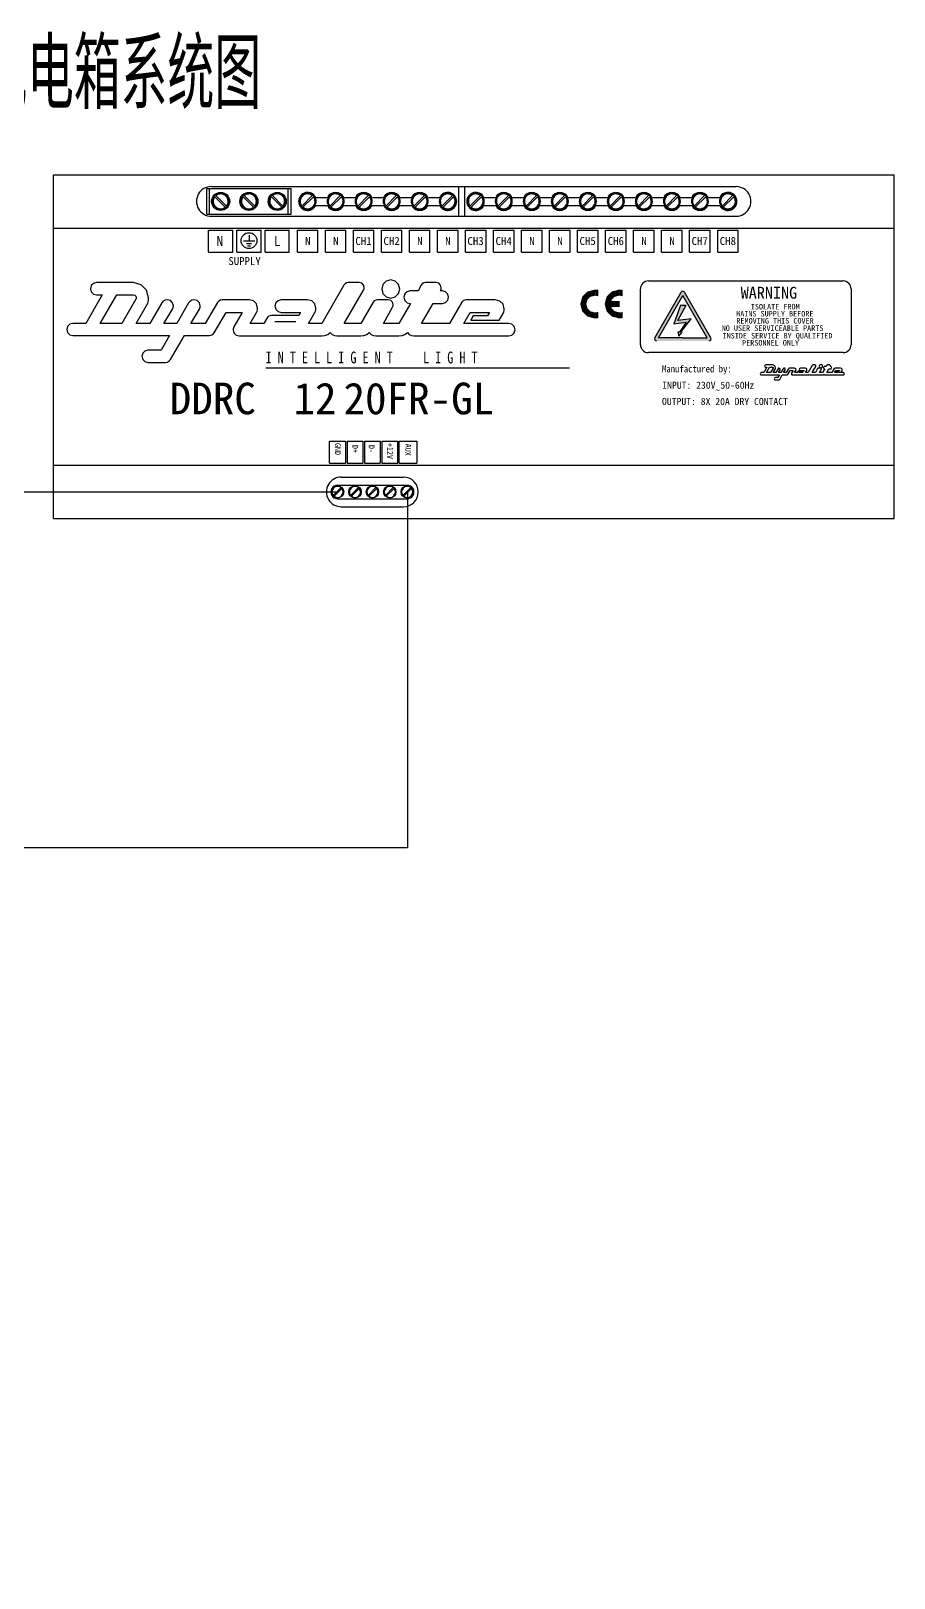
# Model space of a CAD drawing. Header units: millimetres. Extents: x -158656 to -149924, y -51573 to -51018.
# Drawn here: x -156678.8 to -156635.9, y -51224.6 to -51147.6 of the extents above; entities that cross this region are included whole.
import ezdxf

# ---------------------------------------------------------------- set-up
doc = ezdxf.new("R2010")
doc.units = ezdxf.units.MM
doc.header["$MEASUREMENT"] = 0
for name, color, linetype in [('kindalt-文字', 7, 'Continuous'), ('TKTEXT', 9, 'Continuous'), ('WIRING', 7, 'Continuous'), ('系统', 7, 'Continuous')]:
    doc.layers.add(name, color=color, linetype=linetype)
doc.styles.add('XD2008', font='xd-hzs.shx', dxfattribs={"width": 0.7, "bigfont": 'xd-hztxt.shx'})

# ---------------------------------------------------------------- blocks, each defined once
blk = doc.blocks.new('A$C3DF868BB')
at = {"layer": 'WIRING', "linetype": 'Continuous', "const_width": 0.0054}
for points in [[(0.0259, 0.0426), (0.0249, 0.0426), (0.0238, 0.0427), (0.0228, 0.0427), (0.0127, 0.04), (0.0055, 0.0328), (0.0028, 0.0227), (0.0055, 0.0126), (0.0127, 0.0054), (0.0228, 0.0027), (0.0239, 0.0027), (0.025, 0.0028), (0.0259, 0.0029), (0.0259, 0.007), (0.0249, 0.0068), (0.0238, 0.0068), (0.0228, 0.0067), (0.0147, 0.0089), (0.009, 0.0147), (0.0068, 0.0227), (0.009, 0.0308), (0.0147, 0.0365), (0.0228, 0.0387), (0.0238, 0.0387), (0.0249, 0.0386), (0.0259, 0.0384)], [(0.0643, 0.0426), (0.0634, 0.0427), (0.0623, 0.0428), (0.0613, 0.0428), (0.0512, 0.0401), (0.044, 0.0329), (0.0413, 0.0228), (0.044, 0.0127), (0.0512, 0.0055), (0.0613, 0.0028), (0.0624, 0.0028), (0.0635, 0.0029), (0.0644, 0.003), (0.0643, 0.007), (0.0633, 0.0069), (0.0623, 0.0068), (0.0613, 0.0068), (0.0532, 0.009), (0.0475, 0.0147), (0.0453, 0.0228), (0.0475, 0.0309), (0.0532, 0.0366), (0.0613, 0.0388), (0.0623, 0.0388), (0.0633, 0.0386), (0.0643, 0.0384)], [(0.0439, 0.0249), (0.0597, 0.0249), (0.0597, 0.0209), (0.0439, 0.0209)]]:
    blk.add_lwpolyline(points, close=True, dxfattribs=at)
at = {"layer": 'WIRING'}
blk.add_solid([(0.0439, 0.0249), (0.0597, 0.0249), (0.0439, 0.0209), (0.0597, 0.0209)], dxfattribs=at)

msp = doc.modelspace()

# ---------------------------------------------------------------- hatches: boundary and pattern name
at = {"layer": 'TKTEXT'}
h = msp.add_hatch(color=0, dxfattribs=at)
edge = h.paths.add_edge_path()
edge.add_ellipse((-156647.684, -51162.927), major_axis=(-0.0006, 0.0983), ratio=1, start_angle=59.66732, end_angle=179.49905)
edge.add_line((-156647.684, -51163.025), (-156646.373, -51163.029))
edge.add_line((-156646.373, -51163.029), (-156645.061, -51163.025))
edge.add_ellipse((-156645.061, -51162.927), major_axis=(0.0002, 0.0983), ratio=1, start_angle=180.27601, end_angle=300.10775)
edge.add_line((-156644.976, -51162.878), (-156646.287, -51160.606))
edge.add_ellipse((-156646.373, -51160.655), major_axis=(0, 0.0983), ratio=1, start_angle=-60, end_angle=60)
edge.add_line((-156646.458, -51160.606), (-156647.769, -51162.878))
h.paths.add_polyline_path([(-156646.373, -51160.773), (-156645.163, -51162.868), (-156646.373, -51162.872), (-156647.582, -51162.868)], flags=16)
h.paths.add_polyline_path([(-156646.49, -51161.247), (-156646.198, -51161.247), (-156646.611, -51162.016), (-156645.963, -51161.922), (-156646.463, -51162.596), (-156646.395, -51162.596), (-156646.571, -51162.785), (-156646.611, -51162.596), (-156646.53, -51162.596), (-156646.206, -51162.097), (-156646.814, -51162.178)], flags=0)

# ---------------------------------------------------------------- linework, layer by layer
at = {"layer": 'TKTEXT', "color": 0}
for p, q in [((-156677.667, -51171.871), (-156677.667, -51154.758)), ((-156677.667, -51171.871), (-156677.667, -51154.758)), ((-156677.667, -51154.758), (-156635.869, -51154.758)), ((-156670.038, -51155.448), (-156665.85, -51155.448)), ((-156670.038, -51156.724), (-156670.038, -51155.448)), ((-156669.899, -51156.724), (-156669.899, -51155.448)), ((-156669.812, -51155.348), (-156643.724, -51155.348)), ((-156665.989, -51156.724), (-156665.989, -51155.448)), ((-156665.85, -51156.724), (-156665.85, -51155.448)), ((-156657.51, -51156.824), (-156657.51, -51155.348)), ((-156657.211, -51156.824), (-156657.211, -51155.348)), ((-156635.869, -51171.871), (-156635.869, -51154.758)), ((-156635.869, -51171.871), (-156635.869, -51154.758)), ((-156669.637, -51155.855), (-156669.118, -51156.374)), ((-156669.581, -51155.798), (-156669.062, -51156.317)), ((-156668.231, -51155.855), (-156667.713, -51156.374)), ((-156668.175, -51155.798), (-156667.656, -51156.317)), ((-156666.826, -51155.855), (-156666.307, -51156.374)), ((-156666.77, -51155.798), (-156666.251, -51156.317)), ((-156665.313, -51156.317), (-156664.794, -51155.798)), ((-156665.257, -51156.374), (-156664.738, -51155.855)), ((-156664.624, -51155.887), (-156664.035, -51155.887)), ((-156664.624, -51156.285), (-156664.035, -51156.285)), ((-156663.92, -51156.317), (-156663.401, -51155.798)), ((-156663.864, -51156.374), (-156663.345, -51155.855)), ((-156663.23, -51155.887), (-156662.641, -51155.887)), ((-156663.23, -51156.285), (-156662.641, -51156.285)), ((-156662.527, -51156.317), (-156662.008, -51155.798)), ((-156662.47, -51156.374), (-156661.952, -51155.855)), ((-156661.837, -51155.887), (-156661.248, -51155.887)), ((-156661.837, -51156.285), (-156661.248, -51156.285)), ((-156661.133, -51156.317), (-156660.615, -51155.798)), ((-156661.077, -51156.374), (-156660.558, -51155.855)), ((-156660.444, -51155.887), (-156659.855, -51155.887)), ((-156660.444, -51156.285), (-156659.855, -51156.285)), ((-156659.74, -51156.317), (-156659.221, -51155.798)), ((-156659.684, -51156.374), (-156659.165, -51155.855)), ((-156659.051, -51155.887), (-156658.461, -51155.887)), ((-156659.051, -51156.285), (-156658.461, -51156.285)), ((-156658.347, -51156.317), (-156657.828, -51155.798)), ((-156658.291, -51156.374), (-156657.772, -51155.855)), ((-156656.954, -51156.317), (-156656.435, -51155.798)), ((-156656.897, -51156.374), (-156656.379, -51155.855)), ((-156656.264, -51155.887), (-156655.675, -51155.887)), ((-156656.264, -51156.285), (-156655.675, -51156.285)), ((-156655.56, -51156.317), (-156655.042, -51155.798)), ((-156655.504, -51156.374), (-156654.985, -51155.855)), ((-156654.871, -51155.887), (-156654.282, -51155.887)), ((-156654.871, -51156.285), (-156654.282, -51156.285)), ((-156654.167, -51156.317), (-156653.648, -51155.798)), ((-156654.111, -51156.374), (-156653.592, -51155.855)), ((-156653.477, -51155.887), (-156652.888, -51155.887)), ((-156653.477, -51156.285), (-156652.888, -51156.285)), ((-156652.774, -51156.317), (-156652.255, -51155.798)), ((-156652.718, -51156.374), (-156652.199, -51155.855)), ((-156652.084, -51155.887), (-156651.495, -51155.887)), ((-156652.084, -51156.285), (-156651.495, -51156.285)), ((-156651.381, -51156.317), (-156650.862, -51155.798)), ((-156651.324, -51156.374), (-156650.805, -51155.855)), ((-156650.691, -51155.887), (-156650.102, -51155.887)), ((-156650.691, -51156.285), (-156650.102, -51156.285)), ((-156649.987, -51156.317), (-156649.468, -51155.798)), ((-156649.931, -51156.374), (-156649.412, -51155.855)), ((-156649.298, -51155.887), (-156648.708, -51155.887)), ((-156649.298, -51156.285), (-156648.708, -51156.285)), ((-156648.594, -51156.317), (-156648.075, -51155.798)), ((-156648.538, -51156.374), (-156648.019, -51155.855)), ((-156647.904, -51155.887), (-156647.315, -51155.887)), ((-156647.904, -51156.285), (-156647.315, -51156.285)), ((-156647.201, -51156.317), (-156646.682, -51155.798)), ((-156647.144, -51156.374), (-156646.626, -51155.855)), ((-156646.511, -51155.887), (-156645.922, -51155.887)), ((-156646.511, -51156.285), (-156645.922, -51156.285)), ((-156645.807, -51156.317), (-156645.289, -51155.798)), ((-156645.751, -51156.374), (-156645.232, -51155.855)), ((-156645.118, -51155.887), (-156644.529, -51155.887)), ((-156645.118, -51156.285), (-156644.529, -51156.285)), ((-156644.414, -51156.317), (-156643.895, -51155.798)), ((-156644.358, -51156.374), (-156643.839, -51155.855)), ((-156670.038, -51156.724), (-156665.85, -51156.724)), ((-156669.812, -51156.824), (-156643.724, -51156.824)), ((-156677.667, -51157.414), (-156635.869, -51157.414)), ((-156669.953, -51158.614), (-156669.953, -51157.512)), ((-156669.953, -51157.512), (-156668.746, -51157.512)), ((-156668.746, -51158.614), (-156668.746, -51157.512)), ((-156668.547, -51158.614), (-156668.547, -51157.512)), ((-156668.547, -51157.512), (-156667.341, -51157.512)), ((-156667.341, -51158.614), (-156667.341, -51157.512)), ((-156667.142, -51158.614), (-156667.142, -51157.512)), ((-156667.142, -51157.512), (-156665.935, -51157.512)), ((-156665.935, -51158.614), (-156665.935, -51157.512)), ((-156665.537, -51158.614), (-156665.537, -51157.512)), ((-156665.537, -51157.512), (-156664.514, -51157.512)), ((-156664.514, -51158.614), (-156664.514, -51157.512)), ((-156664.144, -51158.614), (-156664.144, -51157.512)), ((-156664.144, -51157.512), (-156663.121, -51157.512)), ((-156663.121, -51158.614), (-156663.121, -51157.512)), ((-156662.751, -51158.614), (-156662.751, -51157.512)), ((-156662.751, -51157.512), (-156661.728, -51157.512)), ((-156661.728, -51158.614), (-156661.728, -51157.512)), ((-156661.357, -51158.614), (-156661.357, -51157.512)), ((-156661.357, -51157.512), (-156660.334, -51157.512)), ((-156660.334, -51158.614), (-156660.334, -51157.512)), ((-156659.964, -51158.614), (-156659.964, -51157.512)), ((-156659.964, -51157.512), (-156658.941, -51157.512)), ((-156658.941, -51158.614), (-156658.941, -51157.512)), ((-156658.571, -51158.614), (-156658.571, -51157.512)), ((-156658.571, -51157.512), (-156657.548, -51157.512)), ((-156657.548, -51158.614), (-156657.548, -51157.512)), ((-156657.177, -51158.614), (-156657.177, -51157.512)), ((-156657.177, -51157.512), (-156656.155, -51157.512)), ((-156656.155, -51158.614), (-156656.155, -51157.512)), ((-156655.784, -51158.614), (-156655.784, -51157.512)), ((-156655.784, -51157.512), (-156654.761, -51157.512)), ((-156654.761, -51158.614), (-156654.761, -51157.512)), ((-156654.391, -51158.614), (-156654.391, -51157.512)), ((-156654.391, -51157.512), (-156653.368, -51157.512)), ((-156653.368, -51158.614), (-156653.368, -51157.512)), ((-156652.998, -51158.614), (-156652.998, -51157.512)), ((-156652.998, -51157.512), (-156651.975, -51157.512)), ((-156651.975, -51158.614), (-156651.975, -51157.512)), ((-156651.604, -51158.614), (-156651.604, -51157.512)), ((-156651.604, -51157.512), (-156650.582, -51157.512)), ((-156650.582, -51158.614), (-156650.582, -51157.512)), ((-156650.211, -51158.614), (-156650.211, -51157.512)), ((-156650.211, -51157.512), (-156649.188, -51157.512)), ((-156649.188, -51158.614), (-156649.188, -51157.512)), ((-156648.818, -51158.614), (-156648.818, -51157.512)), ((-156648.818, -51157.512), (-156647.795, -51157.512)), ((-156647.795, -51158.614), (-156647.795, -51157.512)), ((-156647.425, -51158.614), (-156647.425, -51157.512)), ((-156647.425, -51157.512), (-156646.402, -51157.512)), ((-156646.402, -51158.614), (-156646.402, -51157.512)), ((-156646.031, -51158.614), (-156646.031, -51157.512)), ((-156646.031, -51157.512), (-156645.008, -51157.512)), ((-156645.008, -51158.614), (-156645.008, -51157.512)), ((-156644.638, -51158.614), (-156644.638, -51157.512)), ((-156644.638, -51157.512), (-156643.615, -51157.512)), ((-156643.615, -51158.614), (-156643.615, -51157.512)), ((-156669.953, -51158.614), (-156668.746, -51158.614)), ((-156668.547, -51158.614), (-156667.341, -51158.614)), ((-156667.142, -51158.614), (-156665.935, -51158.614)), ((-156665.537, -51158.614), (-156664.514, -51158.614)), ((-156664.144, -51158.614), (-156663.121, -51158.614)), ((-156662.751, -51158.614), (-156661.728, -51158.614)), ((-156661.357, -51158.614), (-156660.334, -51158.614)), ((-156659.964, -51158.614), (-156658.941, -51158.614)), ((-156658.571, -51158.614), (-156657.548, -51158.614)), ((-156657.177, -51158.614), (-156656.155, -51158.614)), ((-156655.784, -51158.614), (-156654.761, -51158.614)), ((-156654.391, -51158.614), (-156653.368, -51158.614)), ((-156652.998, -51158.614), (-156651.975, -51158.614)), ((-156651.604, -51158.614), (-156650.582, -51158.614)), ((-156650.211, -51158.614), (-156649.188, -51158.614)), ((-156648.818, -51158.614), (-156647.795, -51158.614)), ((-156647.425, -51158.614), (-156646.402, -51158.614)), ((-156646.031, -51158.614), (-156645.008, -51158.614)), ((-156644.638, -51158.614), (-156643.615, -51158.614)), ((-156675.524, -51160.125), (-156675.676, -51160.168)), ((-156675.522, -51160.125), (-156675.524, -51160.125)), ((-156675.524, -51160.125), (-156675.521, -51160.125)), ((-156673.685, -51160.125), (-156675.524, -51160.125)), ((-156675.521, -51160.125), (-156675.522, -51160.125)), ((-156673.304, -51160.232), (-156673.685, -51160.125)), ((-156663.002, -51160.125), (-156663.089, -51160.141)), ((-156662.464, -51160.125), (-156663.002, -51160.125)), ((-156662.337, -51160.163), (-156662.464, -51160.125)), ((-156661.121, -51160.059), (-156661.282, -51160.22)), ((-156660.895, -51159.997), (-156661.121, -51160.059)), ((-156660.669, -51160.059), (-156660.895, -51159.997)), ((-156660.508, -51160.22), (-156660.669, -51160.059)), ((-156659.166, -51160.125), (-156659.252, -51160.141)), ((-156658.628, -51160.125), (-156659.166, -51160.125)), ((-156658.503, -51160.163), (-156658.628, -51160.125)), ((-156648.085, -51160.046), (-156638.396, -51160.046)), ((-156675.235, -51160.74), (-156676.049, -51162.156)), ((-156675.784, -51160.279), (-156675.825, -51160.433)), ((-156675.825, -51160.433), (-156675.784, -51160.589)), ((-156675.676, -51160.168), (-156675.784, -51160.279)), ((-156675.784, -51160.589), (-156675.676, -51160.699)), ((-156675.676, -51160.699), (-156675.524, -51160.74)), ((-156675.524, -51160.74), (-156675.522, -51160.74)), ((-156675.522, -51160.74), (-156675.519, -51160.74)), ((-156675.519, -51160.74), (-156675.517, -51160.74)), ((-156675.517, -51160.74), (-156675.235, -51160.74)), ((-156675.344, -51162.156), (-156674.518, -51160.74)), ((-156674.518, -51160.74), (-156673.685, -51160.74)), ((-156673.685, -51160.74), (-156673.615, -51160.76)), ((-156673.615, -51160.76), (-156673.564, -51160.81)), ((-156673.564, -51160.81), (-156673.545, -51160.881)), ((-156673.547, -51160.906), (-156673.553, -51160.93)), ((-156673.545, -51160.881), (-156673.547, -51160.906)), ((-156673.033, -51160.501), (-156673.304, -51160.232)), ((-156672.93, -51160.881), (-156673.033, -51160.501)), ((-156672.942, -51161.015), (-156672.93, -51160.881)), ((-156663.22, -51160.253), (-156664.322, -51162.156)), ((-156663.164, -51160.186), (-156663.22, -51160.253)), ((-156663.201, -51162.156), (-156662.247, -51160.503)), ((-156663.089, -51160.141), (-156663.164, -51160.186)), ((-156662.248, -51160.252), (-156662.337, -51160.163)), ((-156662.215, -51160.375), (-156662.248, -51160.252)), ((-156662.247, -51160.503), (-156662.23, -51160.463)), ((-156662.23, -51160.463), (-156662.219, -51160.42)), ((-156662.219, -51160.42), (-156662.215, -51160.375)), ((-156661.282, -51160.22), (-156661.343, -51160.446)), ((-156661.343, -51160.446), (-156661.282, -51160.672)), ((-156661.282, -51160.672), (-156661.121, -51160.833)), ((-156661.121, -51160.833), (-156660.895, -51160.894)), ((-156660.895, -51160.894), (-156660.669, -51160.833)), ((-156660.669, -51160.833), (-156660.508, -51160.672)), ((-156660.447, -51160.446), (-156660.508, -51160.22)), ((-156660.508, -51160.672), (-156660.447, -51160.446)), ((-156660.193, -51160.691), (-156660.235, -51160.849)), ((-156660.235, -51160.849), (-156660.193, -51161.012)), ((-156660.08, -51160.578), (-156660.193, -51160.691)), ((-156659.922, -51160.535), (-156660.08, -51160.578)), ((-156659.537, -51160.535), (-156659.922, -51160.535)), ((-156659.384, -51160.253), (-156659.537, -51160.535)), ((-156659.327, -51160.186), (-156659.384, -51160.253)), ((-156659.252, -51160.141), (-156659.327, -51160.186)), ((-156658.413, -51160.254), (-156658.503, -51160.163)), ((-156658.429, -51160.535), (-156658.41, -51160.497)), ((-156658.378, -51160.535), (-156658.429, -51160.535)), ((-156658.378, -51160.382), (-156658.413, -51160.254)), ((-156658.41, -51160.497), (-156658.393, -51160.458)), ((-156658.393, -51160.458), (-156658.382, -51160.42)), ((-156658.382, -51160.42), (-156658.378, -51160.382)), ((-156658.32, -51160.542), (-156658.378, -51160.535)), ((-156658.167, -51160.584), (-156658.32, -51160.542)), ((-156658.056, -51160.695), (-156658.167, -51160.584)), ((-156658.013, -51160.849), (-156658.056, -51160.695)), ((-156658.056, -51161.007), (-156658.013, -51160.849)), ((-156648.479, -51163.218), (-156648.479, -51160.44)), ((-156647.769, -51162.878), (-156646.458, -51160.606)), ((-156647.582, -51162.868), (-156646.373, -51160.773)), ((-156645.163, -51162.868), (-156646.373, -51160.773)), ((-156644.976, -51162.878), (-156646.287, -51160.606)), ((-156638.002, -51160.44), (-156638.002, -51163.218)), ((-156673.564, -51160.952), (-156674.262, -51162.156)), ((-156673.553, -51160.93), (-156673.564, -51160.952)), ((-156673.557, -51162.156), (-156673.032, -51161.265)), ((-156673.032, -51161.265), (-156672.977, -51161.144)), ((-156672.977, -51161.144), (-156672.942, -51161.015)), ((-156672.27, -51161.137), (-156672.872, -51162.156)), ((-156672.203, -51161.055), (-156672.27, -51161.137)), ((-156672.113, -51161.002), (-156672.203, -51161.055)), ((-156672.167, -51162.156), (-156671.745, -51161.445)), ((-156672.007, -51160.984), (-156672.113, -51161.002)), ((-156671.851, -51161.025), (-156672.007, -51160.984)), ((-156671.741, -51161.132), (-156671.851, -51161.025)), ((-156671.745, -51161.445), (-156671.719, -51161.396)), ((-156671.7, -51161.284), (-156671.741, -51161.132)), ((-156671.719, -51161.396), (-156671.704, -51161.342)), ((-156671.704, -51161.342), (-156671.7, -51161.284)), ((-156670.944, -51161.137), (-156671.533, -51162.156)), ((-156670.873, -51161.05), (-156670.944, -51161.137)), ((-156670.779, -51160.996), (-156670.873, -51161.05)), ((-156670.829, -51162.156), (-156670.406, -51161.445)), ((-156670.669, -51160.977), (-156670.779, -51160.996)), ((-156670.512, -51161.018), (-156670.669, -51160.977)), ((-156670.403, -51161.128), (-156670.512, -51161.018)), ((-156670.406, -51161.445), (-156670.38, -51161.396)), ((-156670.361, -51161.284), (-156670.403, -51161.128)), ((-156670.38, -51161.396), (-156670.366, -51161.342)), ((-156670.366, -51161.342), (-156670.361, -51161.284)), ((-156669.503, -51161.112), (-156670.112, -51162.156)), ((-156669.676, -51162.63), (-156669.08, -51161.611)), ((-156669.445, -51161.044), (-156669.503, -51161.112)), ((-156669.365, -51161), (-156669.445, -51161.044)), ((-156669.273, -51160.984), (-156669.365, -51161)), ((-156667.928, -51160.984), (-156669.273, -51160.984)), ((-156669.08, -51161.611), (-156668.28, -51161.611)), ((-156668.28, -51161.611), (-156668.696, -51162.328)), ((-156667.717, -51161.04), (-156667.928, -51160.984)), ((-156667.889, -51162.156), (-156667.569, -51161.618)), ((-156667.568, -51161.189), (-156667.717, -51161.04)), ((-156667.569, -51161.618), (-156667.537, -51161.547)), ((-156667.511, -51161.4), (-156667.568, -51161.189)), ((-156667.537, -51161.547), (-156667.518, -51161.475)), ((-156667.518, -51161.475), (-156667.511, -51161.4)), ((-156666.61, -51161.139), (-156666.653, -51161.297)), ((-156666.653, -51161.297), (-156666.61, -51161.456)), ((-156666.497, -51161.026), (-156666.61, -51161.139)), ((-156666.61, -51161.456), (-156666.497, -51161.568)), ((-156666.339, -51160.984), (-156666.497, -51161.026)), ((-156666.497, -51161.568), (-156666.339, -51161.611)), ((-156665.033, -51160.984), (-156666.339, -51160.984)), ((-156666.339, -51161.611), (-156665.372, -51161.611)), ((-156665.372, -51161.611), (-156665.462, -51161.758)), ((-156664.822, -51161.04), (-156665.033, -51160.984)), ((-156664.981, -51162.156), (-156664.674, -51161.611)), ((-156664.673, -51161.189), (-156664.822, -51161.04)), ((-156664.674, -51161.611), (-156664.642, -51161.545)), ((-156664.616, -51161.4), (-156664.673, -51161.189)), ((-156664.642, -51161.545), (-156664.623, -51161.475)), ((-156664.623, -51161.475), (-156664.616, -51161.4)), ((-156661.773, -51161.105), (-156662.381, -51162.156)), ((-156661.716, -51161.039), (-156661.773, -51161.105)), ((-156661.641, -51160.998), (-156661.716, -51161.039)), ((-156661.555, -51160.984), (-156661.641, -51160.998)), ((-156661.017, -51160.984), (-156661.555, -51160.984)), ((-156661.26, -51162.156), (-156660.799, -51161.355)), ((-156660.892, -51161.017), (-156661.017, -51160.984)), ((-156660.802, -51161.106), (-156660.892, -51161.017)), ((-156660.767, -51161.233), (-156660.802, -51161.106)), ((-156660.799, -51161.355), (-156660.782, -51161.316)), ((-156660.782, -51161.316), (-156660.771, -51161.276)), ((-156660.771, -51161.276), (-156660.767, -51161.233)), ((-156659.909, -51161.169), (-156660.485, -51162.156)), ((-156660.193, -51161.012), (-156660.08, -51161.126)), ((-156660.08, -51161.126), (-156659.922, -51161.169)), ((-156659.922, -51161.169), (-156659.909, -51161.169)), ((-156659.358, -51162.156), (-156658.788, -51161.169)), ((-156658.788, -51161.169), (-156658.378, -51161.169)), ((-156658.378, -51161.169), (-156658.32, -51161.163)), ((-156658.32, -51161.163), (-156658.167, -51161.12)), ((-156658.167, -51161.12), (-156658.056, -51161.007)), ((-156657.353, -51161.105), (-156657.968, -51162.156)), ((-156657.297, -51161.039), (-156657.353, -51161.105)), ((-156657.222, -51160.998), (-156657.297, -51161.039)), ((-156657.257, -51162.156), (-156656.937, -51161.611)), ((-156657.136, -51160.984), (-156657.222, -51160.998)), ((-156655.694, -51160.984), (-156657.136, -51160.984)), ((-156656.937, -51161.611), (-156655.989, -51161.611)), ((-156655.989, -51161.611), (-156656.085, -51161.778)), ((-156655.467, -51161.044), (-156655.694, -51160.984)), ((-156655.502, -51161.996), (-156655.304, -51161.656)), ((-156655.307, -51161.205), (-156655.467, -51161.044)), ((-156655.246, -51161.432), (-156655.307, -51161.205)), ((-156655.304, -51161.656), (-156655.272, -51161.584)), ((-156655.272, -51161.584), (-156655.253, -51161.508)), ((-156655.253, -51161.508), (-156655.246, -51161.432)), ((-156646.49, -51161.247), (-156646.814, -51162.178)), ((-156646.611, -51162.016), (-156646.198, -51161.247)), ((-156646.49, -51161.247), (-156646.198, -51161.247)), ((-156676.962, -51162.306), (-156677.003, -51162.463)), ((-156676.854, -51162.197), (-156676.962, -51162.306)), ((-156676.702, -51162.156), (-156676.854, -51162.197)), ((-156676.049, -51162.156), (-156676.702, -51162.156)), ((-156674.262, -51162.156), (-156675.344, -51162.156)), ((-156672.872, -51162.156), (-156673.557, -51162.156)), ((-156671.533, -51162.156), (-156672.167, -51162.156)), ((-156670.112, -51162.156), (-156670.829, -51162.156)), ((-156668.73, -51162.43), (-156668.735, -51162.482)), ((-156668.717, -51162.377), (-156668.73, -51162.43)), ((-156668.696, -51162.328), (-156668.717, -51162.377)), ((-156667.21, -51162.156), (-156667.889, -51162.156)), ((-156667.044, -51161.887), (-156667.21, -51162.156)), ((-156666.985, -51161.819), (-156667.044, -51161.887)), ((-156666.906, -51161.775), (-156666.985, -51161.819)), ((-156666.813, -51161.758), (-156666.906, -51161.775)), ((-156665.462, -51161.758), (-156666.813, -51161.758)), ((-156665.612, -51162.085), (-156666.663, -51162.085)), ((-156664.322, -51162.156), (-156664.981, -51162.156)), ((-156662.381, -51162.156), (-156663.201, -51162.156)), ((-156660.485, -51162.156), (-156661.26, -51162.156)), ((-156657.968, -51162.156), (-156659.358, -51162.156)), ((-156655.028, -51162.156), (-156657.257, -51162.156)), ((-156656.79, -51161.778), (-156656.911, -51161.996)), ((-156656.911, -51161.996), (-156655.502, -51161.996)), ((-156656.085, -51161.778), (-156656.79, -51161.778)), ((-156655.027, -51162.156), (-156655.028, -51162.156)), ((-156655.024, -51162.156), (-156655.027, -51162.156)), ((-156655.022, -51162.156), (-156655.024, -51162.156)), ((-156654.864, -51162.198), (-156655.022, -51162.156)), ((-156654.751, -51162.311), (-156654.864, -51162.198)), ((-156654.708, -51162.469), (-156654.751, -51162.311)), ((-156646.814, -51162.178), (-156646.206, -51162.097)), ((-156645.963, -51161.922), (-156646.611, -51162.016)), ((-156646.206, -51162.097), (-156646.53, -51162.596)), ((-156646.463, -51162.596), (-156645.963, -51161.922)), ((-156677.003, -51162.463), (-156676.962, -51162.615)), ((-156676.962, -51162.615), (-156676.854, -51162.723)), ((-156676.854, -51162.723), (-156676.702, -51162.764)), ((-156676.702, -51162.764), (-156671.886, -51162.764)), ((-156671.886, -51162.764), (-156672.308, -51163.494)), ((-156671.841, -51163.949), (-156671.149, -51162.764)), ((-156671.149, -51162.764), (-156669.913, -51162.764)), ((-156669.913, -51162.764), (-156669.82, -51162.748)), ((-156669.82, -51162.748), (-156669.739, -51162.701)), ((-156669.739, -51162.701), (-156669.676, -51162.63)), ((-156668.735, -51162.482), (-156668.694, -51162.634)), ((-156668.694, -51162.634), (-156668.586, -51162.742)), ((-156668.586, -51162.742), (-156668.434, -51162.783)), ((-156668.434, -51162.783), (-156664.335, -51162.783)), ((-156664.335, -51162.783), (-156664.333, -51162.783)), ((-156664.333, -51162.783), (-156664.328, -51162.783)), ((-156664.328, -51162.783), (-156664.322, -51162.783)), ((-156664.322, -51162.783), (-156664.165, -51162.763)), ((-156664.165, -51162.763), (-156664.021, -51162.704)), ((-156664.021, -51162.704), (-156663.899, -51162.61)), ((-156663.899, -51162.61), (-156663.808, -51162.704)), ((-156663.808, -51162.704), (-156663.695, -51162.763)), ((-156663.695, -51162.763), (-156663.566, -51162.783)), ((-156663.566, -51162.783), (-156663.564, -51162.783)), ((-156663.564, -51162.783), (-156663.559, -51162.783)), ((-156663.559, -51162.783), (-156663.553, -51162.783)), ((-156663.553, -51162.783), (-156662.4, -51162.783)), ((-156662.4, -51162.783), (-156662.394, -51162.783)), ((-156662.394, -51162.783), (-156662.389, -51162.783)), ((-156662.389, -51162.783), (-156662.387, -51162.783)), ((-156662.387, -51162.783), (-156662.231, -51162.763)), ((-156662.231, -51162.763), (-156662.085, -51162.704)), ((-156662.085, -51162.704), (-156661.958, -51162.61)), ((-156661.958, -51162.61), (-156661.871, -51162.704)), ((-156661.871, -51162.704), (-156661.758, -51162.763)), ((-156661.758, -51162.763), (-156661.632, -51162.783)), ((-156661.632, -51162.783), (-156661.627, -51162.783)), ((-156661.627, -51162.783), (-156661.624, -51162.783)), ((-156661.624, -51162.783), (-156661.619, -51162.783)), ((-156661.619, -51162.783), (-156660.505, -51162.783)), ((-156660.505, -51162.783), (-156660.498, -51162.783)), ((-156660.498, -51162.783), (-156660.492, -51162.783)), ((-156660.492, -51162.783), (-156660.485, -51162.783)), ((-156660.485, -51162.783), (-156660.333, -51162.763)), ((-156660.333, -51162.763), (-156660.189, -51162.704)), ((-156660.189, -51162.704), (-156660.063, -51162.61)), ((-156660.063, -51162.61), (-156659.972, -51162.704)), ((-156659.972, -51162.704), (-156659.86, -51162.763)), ((-156659.86, -51162.763), (-156659.736, -51162.783)), ((-156659.736, -51162.783), (-156659.73, -51162.783)), ((-156659.73, -51162.783), (-156659.725, -51162.783)), ((-156659.725, -51162.783), (-156659.723, -51162.783)), ((-156659.723, -51162.783), (-156655.028, -51162.783)), ((-156655.028, -51162.783), (-156655.027, -51162.783)), ((-156655.027, -51162.783), (-156655.024, -51162.783)), ((-156655.024, -51162.783), (-156655.022, -51162.783)), ((-156655.022, -51162.783), (-156654.864, -51162.74)), ((-156654.864, -51162.74), (-156654.751, -51162.628)), ((-156654.751, -51162.628), (-156654.708, -51162.469)), ((-156646.372, -51162.872), (-156647.582, -51162.868)), ((-156646.611, -51162.596), (-156646.571, -51162.785)), ((-156646.53, -51162.596), (-156646.611, -51162.596)), ((-156646.571, -51162.785), (-156646.395, -51162.596)), ((-156646.395, -51162.596), (-156646.463, -51162.596)), ((-156646.373, -51162.872), (-156645.163, -51162.868)), ((-156673.223, -51163.643), (-156673.263, -51163.795)), ((-156673.263, -51163.795), (-156673.223, -51163.947)), ((-156673.119, -51163.535), (-156673.223, -51163.643)), ((-156673.223, -51163.947), (-156673.119, -51164.055)), ((-156672.968, -51163.494), (-156673.119, -51163.535)), ((-156672.308, -51163.494), (-156672.968, -51163.494)), ((-156671.91, -51164.027), (-156671.841, -51163.949)), ((-156638.396, -51163.612), (-156648.085, -51163.612)), ((-156673.119, -51164.055), (-156672.968, -51164.096)), ((-156672.968, -51164.096), (-156672.097, -51164.096)), ((-156672.097, -51164.096), (-156671.998, -51164.078)), ((-156671.998, -51164.078), (-156671.91, -51164.027)), ((-156667.105, -51164.365), (-156652.006, -51164.365)), ((-156642.515, -51164.633), (-156642.523, -51164.662)), ((-156642.523, -51164.662), (-156642.515, -51164.691)), ((-156642.495, -51164.613), (-156642.515, -51164.633)), ((-156642.515, -51164.691), (-156642.495, -51164.711)), ((-156642.467, -51164.605), (-156642.495, -51164.613)), ((-156642.495, -51164.711), (-156642.467, -51164.719)), ((-156642.344, -51164.605), (-156642.467, -51164.605)), ((-156642.467, -51164.719), (-156641.564, -51164.719)), ((-156642.192, -51164.339), (-156642.344, -51164.605)), ((-156642.294, -51164.253), (-156642.302, -51164.282)), ((-156642.302, -51164.282), (-156642.294, -51164.311)), ((-156642.274, -51164.232), (-156642.294, -51164.253)), ((-156642.294, -51164.311), (-156642.274, -51164.332)), ((-156642.246, -51164.224), (-156642.274, -51164.232)), ((-156642.274, -51164.332), (-156642.246, -51164.339)), ((-156642.245, -51164.224), (-156642.246, -51164.224)), ((-156642.246, -51164.224), (-156642.245, -51164.224)), ((-156641.901, -51164.224), (-156642.246, -51164.224)), ((-156642.246, -51164.339), (-156642.245, -51164.339)), ((-156642.245, -51164.224), (-156642.245, -51164.224)), ((-156642.245, -51164.339), (-156642.244, -51164.339)), ((-156642.245, -51164.339), (-156642.245, -51164.339)), ((-156642.244, -51164.339), (-156642.192, -51164.339)), ((-156642.212, -51164.605), (-156642.057, -51164.339)), ((-156642.009, -51164.605), (-156642.212, -51164.605)), ((-156642.057, -51164.339), (-156641.901, -51164.339)), ((-156641.878, -51164.379), (-156642.009, -51164.605)), ((-156641.83, -51164.244), (-156641.901, -51164.224)), ((-156641.901, -51164.339), (-156641.888, -51164.343)), ((-156641.888, -51164.343), (-156641.878, -51164.353)), ((-156641.878, -51164.353), (-156641.875, -51164.366)), ((-156641.876, -51164.375), (-156641.878, -51164.379)), ((-156641.877, -51164.605), (-156641.779, -51164.438)), ((-156641.749, -51164.605), (-156641.877, -51164.605)), ((-156641.875, -51164.371), (-156641.876, -51164.375)), ((-156641.875, -51164.366), (-156641.875, -51164.371)), ((-156641.779, -51164.295), (-156641.83, -51164.244)), ((-156641.759, -51164.366), (-156641.779, -51164.295)), ((-156641.779, -51164.438), (-156641.768, -51164.415)), ((-156641.768, -51164.415), (-156641.762, -51164.391)), ((-156641.762, -51164.391), (-156641.759, -51164.366)), ((-156641.636, -51164.414), (-156641.749, -51164.605)), ((-156641.564, -51164.719), (-156641.643, -51164.856)), ((-156641.623, -51164.398), (-156641.636, -51164.414)), ((-156641.606, -51164.388), (-156641.623, -51164.398)), ((-156641.616, -51164.605), (-156641.537, -51164.471)), ((-156641.498, -51164.605), (-156641.616, -51164.605)), ((-156641.586, -51164.385), (-156641.606, -51164.388)), ((-156641.557, -51164.393), (-156641.586, -51164.385)), ((-156641.536, -51164.413), (-156641.557, -51164.393)), ((-156641.555, -51164.941), (-156641.425, -51164.719)), ((-156641.537, -51164.471), (-156641.532, -51164.462)), ((-156641.529, -51164.441), (-156641.536, -51164.413)), ((-156641.532, -51164.462), (-156641.53, -51164.452)), ((-156641.53, -51164.452), (-156641.529, -51164.441)), ((-156641.387, -51164.414), (-156641.498, -51164.605)), ((-156641.425, -51164.719), (-156641.194, -51164.719)), ((-156641.374, -51164.398), (-156641.387, -51164.414)), ((-156641.356, -51164.387), (-156641.374, -51164.398)), ((-156641.365, -51164.605), (-156641.286, -51164.471)), ((-156641.231, -51164.605), (-156641.365, -51164.605)), ((-156641.335, -51164.384), (-156641.356, -51164.387)), ((-156641.306, -51164.392), (-156641.335, -51164.384)), ((-156641.285, -51164.412), (-156641.306, -51164.392)), ((-156641.286, -51164.471), (-156641.281, -51164.462)), ((-156641.278, -51164.441), (-156641.285, -51164.412)), ((-156641.281, -51164.462), (-156641.279, -51164.452)), ((-156641.279, -51164.452), (-156641.278, -51164.441)), ((-156641.117, -51164.409), (-156641.231, -51164.605)), ((-156641.194, -51164.719), (-156641.176, -51164.716)), ((-156641.176, -51164.716), (-156641.161, -51164.707)), ((-156641.161, -51164.707), (-156641.149, -51164.694)), ((-156641.149, -51164.694), (-156641.038, -51164.503)), ((-156641.106, -51164.396), (-156641.117, -51164.409)), ((-156641.091, -51164.388), (-156641.106, -51164.396)), ((-156641.074, -51164.385), (-156641.091, -51164.388)), ((-156640.821, -51164.385), (-156641.074, -51164.385)), ((-156641.038, -51164.503), (-156640.887, -51164.503)), ((-156640.972, -51164.656), (-156640.973, -51164.666)), ((-156640.973, -51164.666), (-156640.965, -51164.695)), ((-156640.97, -51164.646), (-156640.972, -51164.656)), ((-156640.966, -51164.637), (-156640.97, -51164.646)), ((-156640.887, -51164.503), (-156640.966, -51164.637)), ((-156640.965, -51164.695), (-156640.945, -51164.715)), ((-156640.945, -51164.715), (-156640.916, -51164.722)), ((-156640.916, -51164.722), (-156640.148, -51164.722)), ((-156640.782, -51164.396), (-156640.821, -51164.385)), ((-156640.814, -51164.605), (-156640.754, -51164.504)), ((-156640.687, -51164.605), (-156640.814, -51164.605)), ((-156640.754, -51164.424), (-156640.782, -51164.396)), ((-156640.743, -51164.463), (-156640.754, -51164.424)), ((-156640.754, -51164.504), (-156640.748, -51164.491)), ((-156640.748, -51164.491), (-156640.745, -51164.477)), ((-156640.745, -51164.477), (-156640.743, -51164.463)), ((-156640.656, -51164.554), (-156640.687, -51164.605)), ((-156640.645, -51164.542), (-156640.656, -51164.554)), ((-156640.63, -51164.533), (-156640.645, -51164.542)), ((-156640.612, -51164.53), (-156640.63, -51164.533)), ((-156640.359, -51164.53), (-156640.612, -51164.53)), ((-156640.387, -51164.592), (-156640.599, -51164.592)), ((-156640.574, -51164.414), (-156640.582, -51164.444)), ((-156640.582, -51164.444), (-156640.574, -51164.474)), ((-156640.553, -51164.393), (-156640.574, -51164.414)), ((-156640.574, -51164.474), (-156640.553, -51164.495)), ((-156640.524, -51164.385), (-156640.553, -51164.393)), ((-156640.553, -51164.495), (-156640.524, -51164.503)), ((-156640.279, -51164.385), (-156640.524, -51164.385)), ((-156640.524, -51164.503), (-156640.342, -51164.503)), ((-156640.342, -51164.503), (-156640.359, -51164.53)), ((-156640.239, -51164.396), (-156640.279, -51164.385)), ((-156640.269, -51164.605), (-156640.211, -51164.503)), ((-156640.145, -51164.605), (-156640.269, -51164.605)), ((-156640.211, -51164.424), (-156640.239, -51164.396)), ((-156640.201, -51164.463), (-156640.211, -51164.424)), ((-156640.211, -51164.503), (-156640.205, -51164.49)), ((-156640.205, -51164.49), (-156640.202, -51164.477)), ((-156640.202, -51164.477), (-156640.201, -51164.463)), ((-156640.148, -51164.722), (-156640.147, -51164.722)), ((-156640.147, -51164.722), (-156640.146, -51164.722)), ((-156640.146, -51164.722), (-156640.145, -51164.722)), ((-156639.939, -51164.248), (-156640.145, -51164.605)), ((-156640.145, -51164.722), (-156640.116, -51164.719)), ((-156640.116, -51164.719), (-156640.089, -51164.708)), ((-156640.089, -51164.708), (-156640.066, -51164.69)), ((-156640.066, -51164.69), (-156640.049, -51164.708)), ((-156640.049, -51164.708), (-156640.028, -51164.719)), ((-156640.028, -51164.719), (-156640.004, -51164.722)), ((-156640.004, -51164.722), (-156640.003, -51164.722)), ((-156640.003, -51164.722), (-156640.002, -51164.722)), ((-156640.002, -51164.722), (-156640.001, -51164.722)), ((-156640.001, -51164.722), (-156639.785, -51164.722)), ((-156639.928, -51164.235), (-156639.939, -51164.248)), ((-156639.935, -51164.605), (-156639.756, -51164.295)), ((-156639.781, -51164.605), (-156639.935, -51164.605)), ((-156639.914, -51164.227), (-156639.928, -51164.235)), ((-156639.898, -51164.224), (-156639.914, -51164.227)), ((-156639.797, -51164.224), (-156639.898, -51164.224)), ((-156639.773, -51164.231), (-156639.797, -51164.224)), ((-156639.785, -51164.722), (-156639.784, -51164.722)), ((-156639.784, -51164.722), (-156639.783, -51164.722)), ((-156639.783, -51164.722), (-156639.753, -51164.719)), ((-156639.783, -51164.722), (-156639.783, -51164.722)), ((-156639.667, -51164.408), (-156639.781, -51164.605)), ((-156639.757, -51164.248), (-156639.773, -51164.231)), ((-156639.75, -51164.271), (-156639.757, -51164.248)), ((-156639.756, -51164.295), (-156639.753, -51164.287)), ((-156639.753, -51164.287), (-156639.751, -51164.279)), ((-156639.753, -51164.719), (-156639.726, -51164.708)), ((-156639.751, -51164.279), (-156639.75, -51164.271)), ((-156639.726, -51164.708), (-156639.702, -51164.69)), ((-156639.702, -51164.69), (-156639.686, -51164.708)), ((-156639.686, -51164.708), (-156639.665, -51164.719)), ((-156639.657, -51164.396), (-156639.667, -51164.408)), ((-156639.665, -51164.719), (-156639.641, -51164.722)), ((-156639.643, -51164.388), (-156639.657, -51164.396)), ((-156639.627, -51164.385), (-156639.643, -51164.388)), ((-156639.641, -51164.722), (-156639.64, -51164.722)), ((-156639.64, -51164.722), (-156639.639, -51164.722)), ((-156639.639, -51164.722), (-156639.43, -51164.722)), ((-156639.639, -51164.722), (-156639.639, -51164.722)), ((-156639.526, -51164.385), (-156639.627, -51164.385)), ((-156639.575, -51164.242), (-156639.587, -51164.284)), ((-156639.587, -51164.284), (-156639.575, -51164.327)), ((-156639.545, -51164.212), (-156639.575, -51164.242)), ((-156639.575, -51164.327), (-156639.545, -51164.357)), ((-156639.571, -51164.605), (-156639.485, -51164.455)), ((-156639.426, -51164.605), (-156639.571, -51164.605)), ((-156639.503, -51164.2), (-156639.545, -51164.212)), ((-156639.545, -51164.357), (-156639.503, -51164.368)), ((-156639.502, -51164.391), (-156639.526, -51164.385)), ((-156639.46, -51164.212), (-156639.503, -51164.2)), ((-156639.503, -51164.368), (-156639.46, -51164.357)), ((-156639.485, -51164.408), (-156639.502, -51164.391)), ((-156639.479, -51164.432), (-156639.485, -51164.408)), ((-156639.485, -51164.455), (-156639.482, -51164.447)), ((-156639.482, -51164.447), (-156639.48, -51164.44)), ((-156639.48, -51164.44), (-156639.479, -51164.432)), ((-156639.43, -51164.242), (-156639.46, -51164.212)), ((-156639.46, -51164.357), (-156639.43, -51164.327)), ((-156639.419, -51164.284), (-156639.43, -51164.242)), ((-156639.43, -51164.327), (-156639.419, -51164.284)), ((-156639.43, -51164.722), (-156639.428, -51164.722)), ((-156639.428, -51164.722), (-156639.427, -51164.722)), ((-156639.427, -51164.722), (-156639.426, -51164.722)), ((-156639.318, -51164.42), (-156639.426, -51164.605)), ((-156639.426, -51164.722), (-156639.397, -51164.719)), ((-156639.397, -51164.719), (-156639.37, -51164.708)), ((-156639.371, -51164.33), (-156639.379, -51164.36)), ((-156639.379, -51164.36), (-156639.371, -51164.39)), ((-156639.35, -51164.309), (-156639.371, -51164.33)), ((-156639.371, -51164.39), (-156639.35, -51164.412)), ((-156639.37, -51164.708), (-156639.347, -51164.69)), ((-156639.32, -51164.301), (-156639.35, -51164.309)), ((-156639.35, -51164.412), (-156639.32, -51164.42)), ((-156639.347, -51164.69), (-156639.33, -51164.708)), ((-156639.33, -51164.708), (-156639.309, -51164.719)), ((-156639.248, -51164.301), (-156639.32, -51164.301)), ((-156639.32, -51164.42), (-156639.318, -51164.42)), ((-156639.309, -51164.719), (-156639.285, -51164.722)), ((-156639.285, -51164.722), (-156639.284, -51164.722)), ((-156639.284, -51164.722), (-156639.283, -51164.722)), ((-156639.283, -51164.722), (-156638.403, -51164.722)), ((-156639.283, -51164.722), (-156639.283, -51164.722)), ((-156639.219, -51164.248), (-156639.248, -51164.301)), ((-156639.209, -51164.235), (-156639.219, -51164.248)), ((-156639.215, -51164.605), (-156639.108, -51164.42)), ((-156638.954, -51164.605), (-156639.215, -51164.605)), ((-156639.195, -51164.227), (-156639.209, -51164.235)), ((-156639.179, -51164.224), (-156639.195, -51164.227)), ((-156639.078, -51164.224), (-156639.179, -51164.224)), ((-156639.108, -51164.42), (-156639.031, -51164.42)), ((-156639.054, -51164.231), (-156639.078, -51164.224)), ((-156639.037, -51164.248), (-156639.054, -51164.231)), ((-156639.041, -51164.301), (-156639.037, -51164.294)), ((-156639.031, -51164.301), (-156639.041, -51164.301)), ((-156639.031, -51164.272), (-156639.037, -51164.248)), ((-156639.037, -51164.294), (-156639.034, -51164.287)), ((-156639.034, -51164.287), (-156639.032, -51164.279)), ((-156639.032, -51164.279), (-156639.031, -51164.272)), ((-156639.02, -51164.302), (-156639.031, -51164.301)), ((-156639.031, -51164.42), (-156639.02, -51164.419)), ((-156638.991, -51164.31), (-156639.02, -51164.302)), ((-156639.02, -51164.419), (-156638.991, -51164.411)), ((-156638.97, -51164.331), (-156638.991, -51164.31)), ((-156638.991, -51164.411), (-156638.97, -51164.389)), ((-156638.962, -51164.36), (-156638.97, -51164.331)), ((-156638.97, -51164.389), (-156638.962, -51164.36)), ((-156638.839, -51164.408), (-156638.954, -51164.605)), ((-156638.828, -51164.396), (-156638.839, -51164.408)), ((-156638.814, -51164.388), (-156638.828, -51164.396)), ((-156638.821, -51164.605), (-156638.761, -51164.503)), ((-156638.403, -51164.605), (-156638.821, -51164.605)), ((-156638.798, -51164.385), (-156638.814, -51164.388)), ((-156638.528, -51164.385), (-156638.798, -51164.385)), ((-156638.761, -51164.503), (-156638.583, -51164.503)), ((-156638.733, -51164.534), (-156638.756, -51164.575)), ((-156638.756, -51164.575), (-156638.492, -51164.575)), ((-156638.601, -51164.534), (-156638.733, -51164.534)), ((-156638.583, -51164.503), (-156638.601, -51164.534)), ((-156638.485, -51164.396), (-156638.528, -51164.385)), ((-156638.492, -51164.575), (-156638.454, -51164.511)), ((-156638.455, -51164.426), (-156638.485, -51164.396)), ((-156638.444, -51164.469), (-156638.455, -51164.426)), ((-156638.454, -51164.511), (-156638.448, -51164.498)), ((-156638.448, -51164.498), (-156638.445, -51164.483)), ((-156638.445, -51164.483), (-156638.444, -51164.469)), ((-156638.403, -51164.605), (-156638.403, -51164.605)), ((-156638.402, -51164.605), (-156638.403, -51164.605)), ((-156638.403, -51164.722), (-156638.402, -51164.722)), ((-156638.403, -51164.722), (-156638.403, -51164.722)), ((-156638.402, -51164.605), (-156638.402, -51164.605)), ((-156638.372, -51164.613), (-156638.402, -51164.605)), ((-156638.402, -51164.722), (-156638.372, -51164.714)), ((-156638.402, -51164.722), (-156638.402, -51164.722)), ((-156638.351, -51164.634), (-156638.372, -51164.613)), ((-156638.372, -51164.714), (-156638.351, -51164.693)), ((-156638.343, -51164.664), (-156638.351, -51164.634)), ((-156638.351, -51164.693), (-156638.343, -51164.664)), ((-156641.814, -51164.884), (-156641.822, -51164.912)), ((-156641.822, -51164.912), (-156641.814, -51164.941)), ((-156641.795, -51164.863), (-156641.814, -51164.884)), ((-156641.814, -51164.941), (-156641.795, -51164.961)), ((-156641.767, -51164.856), (-156641.795, -51164.863)), ((-156641.795, -51164.961), (-156641.767, -51164.969)), ((-156641.643, -51164.856), (-156641.767, -51164.856)), ((-156641.767, -51164.969), (-156641.603, -51164.969)), ((-156641.603, -51164.969), (-156641.585, -51164.965)), ((-156641.585, -51164.965), (-156641.568, -51164.956)), ((-156641.568, -51164.956), (-156641.555, -51164.941)), ((-156663.93, -51169.117), (-156663.93, -51168.016)), ((-156663.93, -51168.016), (-156663.143, -51168.016)), ((-156663.143, -51168.016), (-156663.143, -51169.117)), ((-156663.064, -51168.016), (-156663.064, -51169.117)), ((-156663.064, -51168.016), (-156662.278, -51168.016)), ((-156662.278, -51168.016), (-156662.278, -51169.117)), ((-156662.199, -51168.016), (-156662.199, -51169.117)), ((-156662.199, -51168.016), (-156661.412, -51168.016)), ((-156661.412, -51168.016), (-156661.412, -51169.117)), ((-156661.333, -51168.016), (-156661.333, -51169.117)), ((-156661.333, -51168.016), (-156660.547, -51168.016)), ((-156660.547, -51169.117), (-156660.547, -51168.016)), ((-156660.468, -51168.016), (-156659.603, -51168.016)), ((-156660.468, -51169.117), (-156660.468, -51168.016)), ((-156659.603, -51168.016), (-156659.603, -51169.117)), ((-156677.667, -51169.216), (-156635.869, -51169.216)), ((-156663.93, -51169.117), (-156663.143, -51169.117)), ((-156663.064, -51169.117), (-156662.278, -51169.117)), ((-156662.199, -51169.117), (-156661.412, -51169.117)), ((-156661.333, -51169.117), (-156660.547, -51169.117)), ((-156660.468, -51169.117), (-156659.603, -51169.117)), ((-156663.35, -51169.806), (-156660.261, -51169.806)), ((-156663.752, -51170.717), (-156663.363, -51170.328)), ((-156663.71, -51170.759), (-156663.321, -51170.37)), ((-156663.537, -51170.207), (-156660.075, -51170.207)), ((-156663.537, -51170.88), (-156660.075, -51170.88)), ((-156662.887, -51170.717), (-156662.498, -51170.328)), ((-156662.845, -51170.759), (-156662.455, -51170.37)), ((-156662.021, -51170.717), (-156661.632, -51170.328)), ((-156661.979, -51170.759), (-156661.59, -51170.37)), ((-156661.156, -51170.717), (-156660.767, -51170.328)), ((-156661.114, -51170.759), (-156660.724, -51170.37)), ((-156660.29, -51170.717), (-156659.901, -51170.328)), ((-156660.248, -51170.759), (-156659.859, -51170.37)), ((-156663.35, -51171.281), (-156660.261, -51171.281)), ((-156677.667, -51171.871), (-156635.869, -51171.871))]:
    msp.add_line(p, q, dxfattribs=at)
at = {"layer": 'TKTEXT', "color": 0, "lineweight": 30}
for p, q in [((-156667.928, -51157.76), (-156667.928, -51158.05)), ((-156668.218, -51158.05), (-156667.649, -51158.05)), ((-156668.067, -51158.189), (-156667.823, -51158.189)), ((-156668.021, -51158.305), (-156667.858, -51158.305))]:
    msp.add_line(p, q, dxfattribs=at)
at = {"layer": 'TKTEXT', "color": 0}
for centre, major_axis, start_param, end_param in [((-156669.812, -51156.086), (0.002, 0.738), 0.003278, 3.144871), ((-156643.724, -51156.086), (0.001, 0.738), 3.142506, 6.284099), ((-156669.349, -51156.086), (-0.003, 0.449), 4.705668, 10.988853), ((-156669.349, -51156.086), (-0.002, 0.409), 4.708152, 10.991337), ((-156669.349, -51156.086), (0, 0.369), 0.894828, 3.820253), ((-156669.349, -51156.086), (0, 0.369), 4.034355, 6.959781), ((-156667.944, -51156.086), (-0.003, 0.449), 4.705668, 10.988853), ((-156667.944, -51156.086), (0.001, 0.409), -1.568884, 4.714301), ((-156667.944, -51156.086), (-0.001, 0.369), 0.891597, 3.817023), ((-156667.944, -51156.086), (0, 0.369), 4.034355, 6.959781), ((-156666.538, -51156.086), (0.001, 0.449), -1.568911, 4.714274), ((-156666.538, -51156.086), (0, 0.409), -1.570784, 4.712401), ((-156666.538, -51156.086), (0, 0.369), 0.892805, 3.818231), ((-156666.538, -51156.086), (0.001, 0.369), 4.036525, 6.96195), ((-156665.026, -51156.086), (-0.002, 0.449), -1.114857, 4.248993), ((-156665.026, -51156.086), (-0.002, 0.409), 4.708152, 10.991337), ((-156665.026, -51156.086), (-0.001, 0.369), -0.67962, 2.245805), ((-156665.026, -51156.086), (0, 0.369), 2.465533, 5.390958), ((-156663.632, -51156.086), (0, 0.409), -1.570784, 4.712401), ((-156663.632, -51156.086), (0.001, 0.369), -0.674897, 2.250528), ((-156663.632, -51156.086), (0.003, 0.449), -1.105121, 1.117137), ((-156663.632, -51156.086), (0, 0.449), 2.030464, 4.252722), ((-156663.632, -51156.086), (0, 0.369), 2.463535, 5.388961), ((-156662.239, -51156.086), (0.001, 0.409), -1.568884, 4.714301), ((-156662.239, -51156.086), (0.001, 0.369), -0.674897, 2.250528), ((-156662.239, -51156.086), (0, 0.449), -1.111129, 1.111129), ((-156662.239, -51156.086), (0, 0.449), 2.030464, 4.252722), ((-156662.239, -51156.086), (0, 0.369), 2.463535, 5.388961), ((-156660.846, -51156.086), (-0.002, 0.409), 4.708152, 10.991337), ((-156660.846, -51156.086), (-0.002, 0.369), -0.68189, 2.243536), ((-156660.846, -51156.086), (-0.003, 0.449), -1.117137, 1.105121), ((-156660.846, -51156.086), (0, 0.449), 2.030464, 4.252722), ((-156660.846, -51156.086), (0, 0.369), 2.465533, 5.390958), ((-156659.453, -51156.086), (0.001, 0.409), -1.568884, 4.714301), ((-156659.453, -51156.086), (0.001, 0.369), -0.674897, 2.250528), ((-156659.453, -51156.086), (0.003, 0.449), -1.105121, 1.117137), ((-156659.453, -51156.086), (0, 0.449), 2.030464, 4.252722), ((-156659.453, -51156.086), (0, 0.369), 2.463535, 5.388961), ((-156658.059, -51156.086), (-0.002, 0.409), 4.708152, 10.991337), ((-156658.059, -51156.086), (-0.001, 0.369), -0.67962, 2.245805), ((-156658.059, -51156.086), (-0.001, 0.449), 2.026661, 7.392657), ((-156658.059, -51156.086), (0, 0.369), 2.463535, 5.388961), ((-156656.666, -51156.086), (0.001, 0.449), -1.109827, 4.25617), ((-156656.666, -51156.086), (0, 0.409), -1.570784, 4.712401), ((-156656.666, -51156.086), (0.001, 0.369), -0.674897, 2.250528), ((-156656.666, -51156.086), (-0.001, 0.369), 2.461325, 5.386751), ((-156655.273, -51156.086), (0.001, 0.409), -1.568884, 4.714301), ((-156655.273, -51156.086), (0.001, 0.369), -0.674897, 2.250528), ((-156655.273, -51156.086), (0.003, 0.449), -1.105121, 1.117137), ((-156655.273, -51156.086), (0, 0.449), 2.030464, 4.252722), ((-156655.273, -51156.086), (0, 0.369), 2.463535, 5.388961), ((-156653.88, -51156.086), (-0.002, 0.409), 4.708152, 10.991337), ((-156653.88, -51156.086), (-0.001, 0.369), -0.67962, 2.245805), ((-156653.88, -51156.086), (-0.003, 0.449), -1.117137, 1.105121), ((-156653.88, -51156.086), (0, 0.449), 2.030464, 4.252722), ((-156653.88, -51156.086), (0, 0.369), 2.465533, 5.390958), ((-156652.486, -51156.086), (0, 0.409), -1.570784, 4.712401), ((-156652.486, -51156.086), (0.001, 0.369), -0.674897, 2.250528), ((-156652.486, -51156.086), (0, 0.449), -1.111129, 1.111129), ((-156652.486, -51156.086), (0, 0.449), 2.030464, 4.252722), ((-156652.486, -51156.086), (0, 0.369), 2.463535, 5.388961), ((-156651.093, -51156.086), (0.001, 0.409), -1.568884, 4.714301), ((-156651.093, -51156.086), (0.001, 0.369), -0.674897, 2.250528), ((-156651.093, -51156.086), (0, 0.449), -1.111129, 1.111129), ((-156651.093, -51156.086), (0, 0.449), 2.030464, 4.252722), ((-156651.093, -51156.086), (0, 0.369), 2.463535, 5.388961), ((-156649.7, -51156.086), (-0.002, 0.409), 4.708152, 10.991337), ((-156649.7, -51156.086), (-0.002, 0.369), -0.68189, 2.243536), ((-156649.7, -51156.086), (0, 0.449), -1.111129, 1.111129), ((-156649.7, -51156.086), (0, 0.449), 2.030464, 4.252722), ((-156649.7, -51156.086), (0, 0.369), 2.465533, 5.390958), ((-156648.306, -51156.086), (0.001, 0.409), -1.568884, 4.714301), ((-156648.306, -51156.086), (0.001, 0.369), -0.674897, 2.250528), ((-156648.306, -51156.086), (0, 0.449), -1.111129, 1.111129), ((-156648.306, -51156.086), (0, 0.449), 2.030464, 4.252722), ((-156648.306, -51156.086), (0, 0.369), 2.463535, 5.388961), ((-156646.913, -51156.086), (-0.002, 0.409), 4.708152, 10.991337), ((-156646.913, -51156.086), (-0.001, 0.369), -0.67962, 2.245805), ((-156646.913, -51156.086), (0, 0.449), -1.111129, 1.111129), ((-156646.913, -51156.086), (0, 0.449), 2.030464, 4.252722), ((-156646.913, -51156.086), (0, 0.369), 2.463535, 5.388961), ((-156645.52, -51156.086), (0, 0.409), -1.570784, 4.712401), ((-156645.52, -51156.086), (0.001, 0.369), -0.674897, 2.250528), ((-156645.52, -51156.086), (0.003, 0.449), -1.103958, 1.1183), ((-156645.52, -51156.086), (-0.004, 0.449), 2.020339, 4.244742), ((-156645.52, -51156.086), (-0.001, 0.369), 2.461325, 5.386751), ((-156644.127, -51156.086), (0.001, 0.409), -1.568884, 4.714301), ((-156644.127, -51156.086), (0.001, 0.369), -0.674897, 2.250528), ((-156644.127, -51156.086), (0.002, 0.449), 2.032913, 7.398909), ((-156644.127, -51156.086), (0, 0.369), 2.463535, 5.388961), ((-156648.085, -51160.44), (-0.001, 0.393), -0.003184, 1.567612), ((-156638.396, -51160.44), (0.001, 0.393), -1.567612, 0.003184), ((-156646.373, -51160.655), (0.0024, 0.0983), -1.02285, 1.071545), ((-156647.684, -51162.927), (-0.0005, 0.0983), 1.041688, 3.133146), ((-156645.061, -51162.927), (0.0005, 0.0983), 3.150039, 5.241497), ((-156648.085, -51163.218), (0, 0.393), 1.570967, 3.141764), ((-156638.396, -51163.218), (-0.002, 0.393), 3.136886, 4.707683), ((-156663.35, -51170.543), (0.002, 0.738), 0.003278, 3.144871), ((-156660.261, -51170.543), (0.002, 0.738), 3.144335, 6.285927), ((-156663.537, -51170.543), (-0.237, 0.239), -0.781933, 2.359718), ((-156663.537, -51170.543), (-0.001, 0.307), 4.709282311852938, 10.99246761903252), ((-156663.537, -51170.543), (0, 0.277), -0.676427, 2.248998), ((-156663.537, -51170.543), (0.001, 0.277), 2.466927, 5.392353), ((-156662.671, -51170.543), (-0.001, 0.307), 4.709282311852938, 10.99246761903252), ((-156662.671, -51170.543), (0.001, 0.277), -0.673629, 2.251797), ((-156662.671, -51170.543), (0.001, 0.277), 2.466927, 5.392353), ((-156661.806, -51170.543), (-0.001, 0.307), 4.709282311852938, 10.99246761903252), ((-156661.806, -51170.543), (0, 0.277), -0.677176, 2.24825), ((-156661.806, -51170.543), (0.001, 0.277), 2.466927, 5.392353), ((-156660.94, -51170.543), (-0.002, 0.307), 4.706675, 10.98986), ((-156660.94, -51170.543), (0, 0.277), -0.677176, 2.24825), ((-156660.94, -51170.543), (0, 0.277), 2.464385, 5.389811), ((-156660.075, -51170.543), (-0.002, 0.307), 4.706675, 10.98986), ((-156660.075, -51170.543), (0, 0.277), -0.677176, 2.24825), ((-156660.075, -51170.543), (0, 0.277), 2.464385, 5.389811), ((-156660.075, -51170.543), (0.237, 0.239), 3.923467, 7.065119)]:
    msp.add_ellipse(centre, major_axis=major_axis, ratio=1, start_param=start_param, end_param=end_param, dxfattribs=at)
at = {"layer": 'TKTEXT', "color": 0, "lineweight": 30}
msp.add_ellipse((-156667.939, -51158.038), major_axis=(0, 0.394), ratio=1, start_param=-1.569658, end_param=4.713527, dxfattribs=at)
at = {"layer": '系统', "color": 6}
msp.add_line((-156703.865, -51170.543), (-156663.537, -51170.543), dxfattribs=at)
msp.add_lwpolyline([(-156660.054, -51170.565), (-156660.054, -51174.517), (-156660.054, -51188.249), (-156954.471, -51188.249), (-156954.471, -51224.578), (-156943.478, -51224.578)], dxfattribs=at)

# ---------------------------------------------------------------- block references
at = {"layer": 'TKTEXT', "color": 0, "xscale": 31.4719651934516, "yscale": 31.47196521209262, "zscale": 31.47196520729033}
msp.add_blockref('A$C3DF868BB', (-156651.471, -51161.909), dxfattribs=at)

# ---------------------------------------------------------------- texts
at = {"layer": 'kindalt-文字', "ltscale": 2, "style": 'XD2008', "width": 0.7}
msp.add_text('2#fgAL1夜景照明配电箱系统图', height=3.5, dxfattribs=at).set_placement((-156701.22, -51151.496))
at = {"layer": 'TKTEXT', "color": 0}
for s, height, p in [('N', 0.492, (-156669.557, -51158.307)), ('L', 0.492, (-156666.705, -51158.307)), ('N', 0.398, (-156665.152, -51158.255)), ('N', 0.398, (-156663.759, -51158.255)), ('CH1', 0.3981, (-156662.654, -51158.255)), ('CH2', 0.3981, (-156661.256, -51158.255)), ('N', 0.398, (-156659.579, -51158.255)), ('N', 0.398, (-156658.186, -51158.255)), ('CH3', 0.3981, (-156657.081, -51158.255)), ('CH4', 0.3981, (-156655.682, -51158.255)), ('N', 0.398, (-156654.006, -51158.255)), ('N', 0.398, (-156652.613, -51158.255)), ('CH5', 0.3981, (-156651.508, -51158.255)), ('CH6', 0.3981, (-156650.109, -51158.255)), ('N', 0.398, (-156648.433, -51158.255)), ('N', 0.398, (-156647.04, -51158.255)), ('CH7', 0.3981, (-156645.935, -51158.255)), ('CH8', 0.3981, (-156644.536, -51158.255)), ('SUPPLY', 0.3934, (-156668.964, -51159.253)), ('WARNING', 0.5901, (-156643.495, -51160.927)), ('DDRC', 1.5736, (-156671.882, -51166.678)), ('12', 1.5736, (-156665.732, -51166.678)), ('20FR-GL', 1.5736, (-156663.241, -51166.678)), ('INPUT: 230V 50-60Hz', 0.35406, (-156647.394, -51165.408)), ('~', 0.354, (-156644.759, -51165.657)), ('OUTPUT: 8X 20A DRY CONTACT', 0.35406, (-156647.407, -51166.218))]:
    msp.add_text(s, height=height, dxfattribs=at).set_placement(p)
for s, height, width, p in [('MAINS SUPPLY BEFORE', 0.27538, 0.9, (-156643.72, -51161.813)), ('ISOLATE FROM', 0.27538, 0.9, (-156642.99, -51161.462)), ('NO USER SERVICEABLE PARTS', 0.27538, 0.9, (-156644.438, -51162.529)), ('REMOVING THIS COVER', 0.27538, 0.9, (-156643.707, -51162.164)), ('INSIDE SERVICE BY QUALIFIED', 0.27538, 0.9, (-156644.395, -51162.907)), ('PERSONNEL ONLY', 0.27538, 0.9, (-156643.424, -51163.259)), ('I N T E L L I G E N T     L I G H T', 0.5901, 0.75, (-156667.115, -51164.147)), ('Manufactured by:', 0.35406, 0.9, (-156647.406, -51164.595))]:
    msp.add_text(s, height=height, dxfattribs=dict(at, width=width)).set_placement(p)
for s, p in [('GND', (-156663.67, -51168.102)), ('D+', (-156662.805, -51168.203)), ('D-', (-156661.991, -51168.204)), ('+12V', (-156661.074, -51168.101)), ('AUX', (-156660.175, -51168.141))]:
    msp.add_text(s, height=0.295, rotation=270, dxfattribs=at).set_placement(p)

doc.saveas('drawing.dxf')
